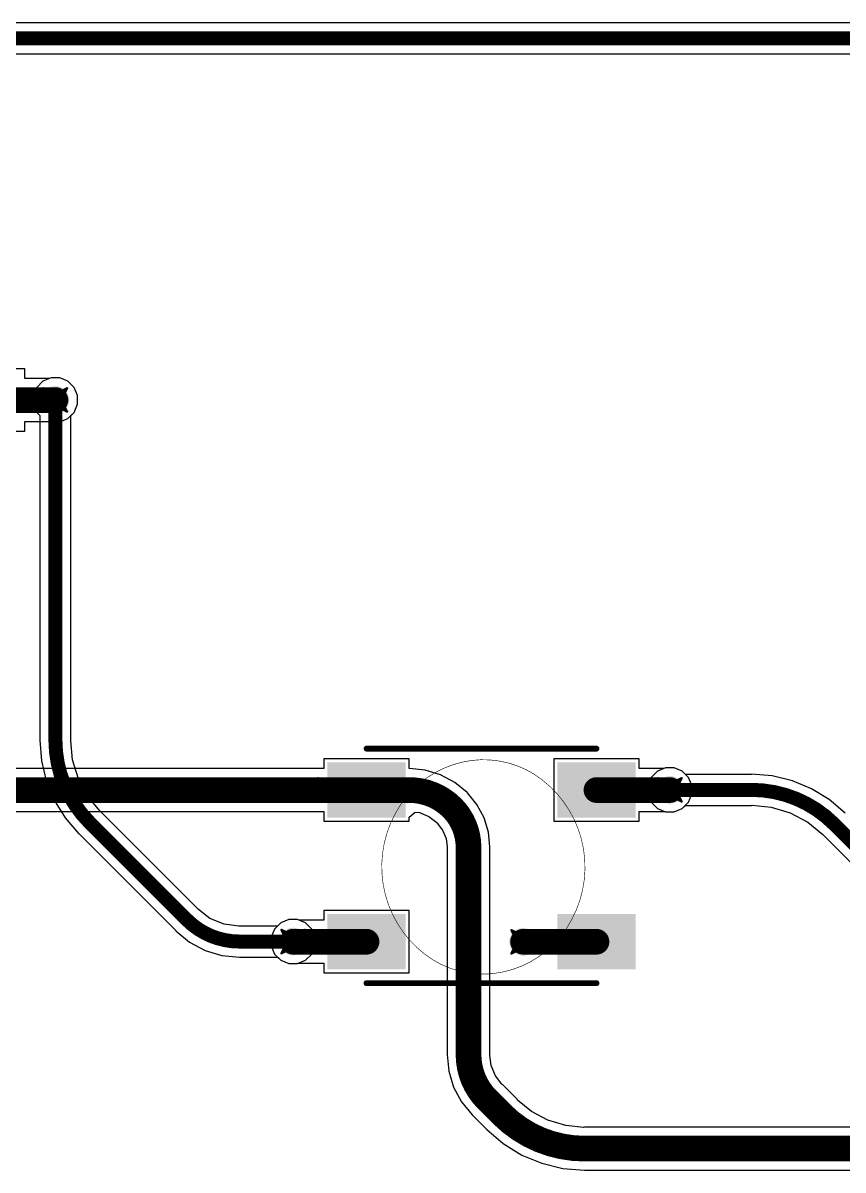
# Model space of a CAD drawing. Header units: inches. Extents: x -11 to 1110, y -7 to 455.
# Drawn here: x 506.11 to 523.94, y 199.1 to 224.06 of the extents above; entities that cross this region are included whole.
import ezdxf

# ---------------------------------------------------------------- set-up
doc = ezdxf.new("R2010")
doc.units = ezdxf.units.IN
for name, color, linetype in [('Bottom Layer', 5, 'Continuous'), ('Drill Drawing', 1, 'Continuous'), ('Mechanical 7', 56, 'Continuous'), ('Top Layer', 1, 'Continuous'), ('Top Overlay', 2, 'Continuous'), ('Top Paste', 8, 'Continuous'), ('Top Solder', 216, 'Continuous'), ('Via Holes', 16, 'Continuous')]:
    doc.layers.add(name, color=color, linetype=linetype)

msp = doc.modelspace()

# ---------------------------------------------------------------- hatches: boundary and pattern name
at = {"layer": 'Bottom Layer'}
h = msp.add_hatch(color=5, dxfattribs=at)
edge = h.paths.add_edge_path()
edge.add_arc((506.815, 215.858), 0.3, 0, 360)
h = msp.add_hatch(color=5, dxfattribs=at)
edge = h.paths.add_edge_path()
edge.add_arc((520.176, 207.375), 0.3, 0, 360)
h = msp.add_hatch(color=5, dxfattribs=at)
edge = h.paths.add_edge_path()
edge.add_arc((511.985, 204.075), 0.3, 0, 360)
h = msp.add_hatch(color=5, dxfattribs=at)
edge = h.paths.add_edge_path()
edge.add_arc((516.985, 204.068), 0.3, 0, 360)
at = {"layer": 'Top Layer'}
h = msp.add_hatch(color=1, dxfattribs=at)
edge = h.paths.add_edge_path()
edge.add_arc((506.815, 215.858), 0.3, 0, 360)
for points in [[(512.83, 207.871), (514.33, 207.871), (514.33, 206.871), (512.83, 206.871)], [(519.33, 206.871), (517.83, 206.871), (517.83, 207.871), (519.33, 207.871)], [(512.83, 204.571), (514.33, 204.571), (514.33, 203.571), (512.83, 203.571)], [(517.83, 204.571), (519.33, 204.571), (519.33, 203.571), (517.83, 203.571)]]:
    msp.add_hatch(color=1, dxfattribs=at).paths.add_polyline_path(points)
h = msp.add_hatch(color=1, dxfattribs=at)
edge = h.paths.add_edge_path()
edge.add_arc((520.176, 207.375), 0.3, 0, 360)
h = msp.add_hatch(color=1, dxfattribs=at)
edge = h.paths.add_edge_path()
edge.add_arc((511.985, 204.075), 0.3, 0, 360)
h = msp.add_hatch(color=1, dxfattribs=at)
edge = h.paths.add_edge_path()
edge.add_arc((516.985, 204.068), 0.3, 0, 360)
at = {"layer": 'Top Paste'}
for points in [[(512.83, 207.871), (514.33, 207.871), (514.33, 206.871), (512.83, 206.871)], [(519.33, 206.871), (517.83, 206.871), (517.83, 207.871), (519.33, 207.871)], [(512.83, 204.571), (514.33, 204.571), (514.33, 203.571), (512.83, 203.571)], [(517.83, 204.571), (519.33, 204.571), (519.33, 203.571), (517.83, 203.571)]]:
    msp.add_hatch(color=8, dxfattribs=at).paths.add_polyline_path(points)
at = {"layer": 'Top Solder'}
for points in [[(512.729, 207.973), (514.432, 207.973), (514.432, 206.77), (512.729, 206.77)], [(519.432, 206.77), (517.729, 206.77), (517.729, 207.973), (519.432, 207.973)], [(512.729, 204.673), (514.432, 204.673), (514.432, 203.47), (512.729, 203.47)], [(517.729, 204.673), (519.432, 204.673), (519.432, 203.47), (517.729, 203.47)]]:
    msp.add_hatch(color=216, dxfattribs=at).paths.add_polyline_path(points)
at = {"layer": 'Via Holes'}
h = msp.add_hatch(color=7, dxfattribs=at)
edge = h.paths.add_edge_path()
edge.add_arc((506.815, 215.858), 0.15, 0, 360)
h = msp.add_hatch(color=7, dxfattribs=at)
edge = h.paths.add_edge_path()
edge.add_arc((520.176, 207.375), 0.15, 0, 360)
h = msp.add_hatch(color=7, dxfattribs=at)
edge = h.paths.add_edge_path()
edge.add_arc((511.985, 204.075), 0.15, 0, 360)
h = msp.add_hatch(color=7, dxfattribs=at)
edge = h.paths.add_edge_path()
edge.add_arc((516.985, 204.068), 0.15, 0, 360)

# ---------------------------------------------------------------- linework, layer by layer
at = {"layer": 'Bottom Layer'}
for p, q in [((506.41, 216.129), (506.338, 215.953)), ((506.545, 216.263), (506.41, 216.129)), ((506.72, 216.336), (506.545, 216.263)), ((506.91, 216.336), (506.72, 216.336)), ((507.086, 216.263), (506.91, 216.336)), ((507.22, 216.129), (507.086, 216.263)), ((507.293, 215.953), (507.22, 216.129)), ((506.338, 215.953), (506.338, 215.763)), ((507.293, 215.763), (507.293, 215.953)), ((506.338, 215.763), (506.41, 215.588)), ((507.22, 215.588), (507.293, 215.763)), ((506.41, 215.588), (506.479, 215.519)), ((506.479, 215.519), (506.479, 208.459)), ((507.152, 215.519), (507.22, 215.588)), ((507.152, 208.459), (507.152, 215.519)), ((506.479, 208.459), (506.476, 208.459)), ((506.476, 208.459), (506.512, 208.009)), ((507.149, 208.444), (507.152, 208.459)), ((507.19, 208.029), (507.149, 208.444)), ((506.512, 208.009), (506.617, 207.57)), ((507.316, 207.614), (507.19, 208.029)), ((519.771, 207.645), (519.698, 207.47)), ((519.905, 207.78), (519.771, 207.645)), ((520.081, 207.852), (519.905, 207.78)), ((520.271, 207.852), (520.081, 207.852)), ((520.446, 207.78), (520.271, 207.852)), ((520.515, 207.711), (520.446, 207.78)), ((521.95, 207.711), (520.515, 207.711)), ((522.401, 207.678), (521.95, 207.714)), ((521.95, 207.714), (521.95, 207.711)), ((522.84, 207.573), (522.401, 207.678)), ((506.617, 207.57), (506.79, 207.152)), ((507.52, 207.233), (507.316, 207.614)), ((519.698, 207.47), (519.698, 207.28)), ((523.257, 207.4), (522.84, 207.573)), ((523.643, 207.164), (523.257, 207.4)), ((506.79, 207.152), (507.026, 206.767)), ((507.785, 206.91), (507.52, 207.233)), ((519.698, 207.28), (519.771, 207.104)), ((523.986, 206.87), (523.643, 207.164)), ((507.797, 206.901), (507.785, 206.91)), ((509.914, 204.784), (507.797, 206.901)), ((519.771, 207.104), (519.905, 206.97)), ((519.905, 206.97), (520.081, 206.897)), ((520.081, 206.897), (520.271, 206.897)), ((520.271, 206.897), (520.446, 206.97)), ((520.446, 206.97), (520.515, 207.038)), ((520.515, 207.038), (521.95, 207.038)), ((521.95, 207.038), (521.965, 207.041)), ((521.965, 207.041), (522.381, 207)), ((522.381, 207), (522.795, 206.874)), ((507.026, 206.767), (507.32, 206.423)), ((522.795, 206.874), (523.177, 206.67)), ((523.177, 206.67), (523.5, 206.405)), ((507.32, 206.423), (507.321, 206.425)), ((507.321, 206.425), (509.438, 204.308)), ((523.5, 206.405), (523.508, 206.393)), ((523.508, 206.393), (524.769, 205.132)), ((509.923, 204.772), (509.914, 204.784)), ((510.176, 204.578), (509.923, 204.772)), ((510.484, 204.45), (510.176, 204.578)), ((510.801, 204.408), (510.484, 204.45)), ((510.815, 204.411), (510.801, 204.408)), ((511.646, 204.411), (510.815, 204.411)), ((511.714, 204.48), (511.646, 204.411)), ((511.89, 204.552), (511.714, 204.48)), ((512.08, 204.552), (511.89, 204.552)), ((512.255, 204.48), (512.08, 204.552)), ((512.39, 204.345), (512.255, 204.48)), ((509.438, 204.308), (509.436, 204.306)), ((509.436, 204.306), (509.732, 204.064)), ((512.462, 204.17), (512.39, 204.345)), ((512.462, 203.98), (512.462, 204.17)), ((509.732, 204.064), (510.069, 203.883)), ((512.39, 203.804), (512.462, 203.98)), ((510.069, 203.883), (510.435, 203.772)), ((510.435, 203.772), (510.815, 203.735)), ((510.815, 203.735), (510.815, 203.738)), ((510.815, 203.738), (511.646, 203.738)), ((511.646, 203.738), (511.714, 203.67)), ((511.714, 203.67), (511.89, 203.597)), ((512.08, 203.597), (512.255, 203.67)), ((512.255, 203.67), (512.39, 203.804)), ((511.89, 203.597), (512.08, 203.597))]:
    msp.add_line(p, q, dxfattribs=at)
for points in [[(506.815, 208.459, 0.305, 0.305, 0), (506.815, 215.858, 0.305, 0.305, 0)], [(507.559, 206.663, 0.305, 0.305, -0.198912), (506.815, 208.459, 0.305, 0.305, 0)], [(520.176, 207.375, 0.305, 0.305, 0), (521.95, 207.375, 0.305, 0.305, 0)], [(521.95, 207.375, 0.305, 0.305, -0.198912), (523.746, 206.631, 0.305, 0.305, 0)], [(507.559, 206.663, 0.305, 0.305, 0), (509.676, 204.546, 0.305, 0.305, 0)], [(523.746, 206.631, 0.305, 0.305, 0), (525.007, 205.37, 0.305, 0.305, 0)], [(510.815, 204.075, 0.305, 0.305, -0.198912), (509.676, 204.546, 0.305, 0.305, 0)], [(510.815, 204.075, 0.305, 0.305, 0), (511.985, 204.075, 0.305, 0.305, 0)]]:
    msp.add_lwpolyline(points, format="xyseb", dxfattribs=at)
for points in [[(506.739, 215.858, 0.152, 0.152, 1), (506.892, 215.858, 0.152, 0.152, 1)], [(506.739, 208.459, 0.152, 0.152, 1), (506.892, 208.459, 0.152, 0.152, 1)], [(506.739, 208.459, 0.152, 0.152, 1), (506.892, 208.459, 0.152, 0.152, 1)], [(520.1, 207.375, 0.152, 0.152, 1), (520.252, 207.375, 0.152, 0.152, 1)], [(521.874, 207.375, 0.152, 0.152, 1), (522.027, 207.375, 0.152, 0.152, 1)], [(521.874, 207.375, 0.152, 0.152, 1), (522.027, 207.375, 0.152, 0.152, 1)], [(507.483, 206.663, 0.152, 0.152, 1), (507.636, 206.663, 0.152, 0.152, 1)], [(507.483, 206.663, 0.152, 0.152, 1), (507.636, 206.663, 0.152, 0.152, 1)], [(523.67, 206.631, 0.152, 0.152, 1), (523.823, 206.631, 0.152, 0.152, 1)], [(523.67, 206.631, 0.152, 0.152, 1), (523.823, 206.631, 0.152, 0.152, 1)], [(509.6, 204.546, 0.152, 0.152, 1), (509.753, 204.546, 0.152, 0.152, 1)], [(509.6, 204.546, 0.152, 0.152, 1), (509.753, 204.546, 0.152, 0.152, 1)], [(510.739, 204.075, 0.152, 0.152, 1), (510.891, 204.075, 0.152, 0.152, 1)], [(510.739, 204.075, 0.152, 0.152, 1), (510.891, 204.075, 0.152, 0.152, 1)], [(511.908, 204.075, 0.152, 0.152, 1), (512.061, 204.075, 0.152, 0.152, 1)]]:
    msp.add_lwpolyline(points, format="xyseb", close=True, dxfattribs=at)
at = {"layer": 'Drill Drawing'}
for points in [[(506.561, 216.112, 0.0508, 0.0508, 0), (506.815, 215.985, 0.0508, 0.0508, 0)], [(506.561, 216.112, 0.0508, 0.0508, 0), (506.688, 215.858, 0.0508, 0.0508, 0)], [(506.815, 215.985, 0.0508, 0.0508, 0), (507.069, 216.112, 0.0508, 0.0508, 0)], [(506.942, 215.858, 0.0508, 0.0508, 0), (507.069, 216.112, 0.0508, 0.0508, 0)], [(506.561, 215.604, 0.0508, 0.0508, 0), (506.688, 215.858, 0.0508, 0.0508, 0)], [(506.942, 215.858, 0.0508, 0.0508, 0), (507.069, 215.604, 0.0508, 0.0508, 0)], [(506.561, 215.604, 0.0508, 0.0508, 0), (506.815, 215.731, 0.0508, 0.0508, 0)], [(506.815, 215.731, 0.0508, 0.0508, 0), (507.069, 215.604, 0.0508, 0.0508, 0)], [(519.922, 207.629, 0.0508, 0.0508, 0), (520.176, 207.502, 0.0508, 0.0508, 0)], [(519.922, 207.629, 0.0508, 0.0508, 0), (520.049, 207.375, 0.0508, 0.0508, 0)], [(520.176, 207.502, 0.0508, 0.0508, 0), (520.43, 207.629, 0.0508, 0.0508, 0)], [(520.303, 207.375, 0.0508, 0.0508, 0), (520.43, 207.629, 0.0508, 0.0508, 0)], [(519.922, 207.121, 0.0508, 0.0508, 0), (520.049, 207.375, 0.0508, 0.0508, 0)], [(520.303, 207.375, 0.0508, 0.0508, 0), (520.43, 207.121, 0.0508, 0.0508, 0)], [(519.922, 207.121, 0.0508, 0.0508, 0), (520.176, 207.248, 0.0508, 0.0508, 0)], [(520.176, 207.248, 0.0508, 0.0508, 0), (520.43, 207.121, 0.0508, 0.0508, 0)], [(511.731, 204.329, 0.0508, 0.0508, 0), (511.985, 204.202, 0.0508, 0.0508, 0)], [(511.731, 204.329, 0.0508, 0.0508, 0), (511.858, 204.075, 0.0508, 0.0508, 0)], [(511.985, 204.202, 0.0508, 0.0508, 0), (512.239, 204.329, 0.0508, 0.0508, 0)], [(512.112, 204.075, 0.0508, 0.0508, 0), (512.239, 204.329, 0.0508, 0.0508, 0)], [(516.731, 204.322, 0.0508, 0.0508, 0), (516.985, 204.195, 0.0508, 0.0508, 0)], [(516.731, 204.322, 0.0508, 0.0508, 0), (516.858, 204.068, 0.0508, 0.0508, 0)], [(516.985, 204.195, 0.0508, 0.0508, 0), (517.239, 204.322, 0.0508, 0.0508, 0)], [(517.112, 204.068, 0.0508, 0.0508, 0), (517.239, 204.322, 0.0508, 0.0508, 0)], [(511.731, 203.821, 0.0508, 0.0508, 0), (511.858, 204.075, 0.0508, 0.0508, 0)], [(511.731, 203.821, 0.0508, 0.0508, 0), (511.985, 203.948, 0.0508, 0.0508, 0)], [(511.985, 203.948, 0.0508, 0.0508, 0), (512.239, 203.821, 0.0508, 0.0508, 0)], [(512.112, 204.075, 0.0508, 0.0508, 0), (512.239, 203.821, 0.0508, 0.0508, 0)], [(516.731, 203.814, 0.0508, 0.0508, 0), (516.858, 204.068, 0.0508, 0.0508, 0)], [(516.731, 203.814, 0.0508, 0.0508, 0), (516.985, 203.941, 0.0508, 0.0508, 0)], [(516.985, 203.941, 0.0508, 0.0508, 0), (517.239, 203.814, 0.0508, 0.0508, 0)], [(517.112, 204.068, 0.0508, 0.0508, 0), (517.239, 203.814, 0.0508, 0.0508, 0)]]:
    msp.add_lwpolyline(points, format="xyseb", dxfattribs=at)
for points in [[(506.549, 216.112, 0.0254, 0.0254, 1), (506.574, 216.112, 0.0254, 0.0254, 1)], [(506.549, 216.112, 0.0254, 0.0254, 1), (506.574, 216.112, 0.0254, 0.0254, 1)], [(507.057, 216.112, 0.0254, 0.0254, 1), (507.082, 216.112, 0.0254, 0.0254, 1)], [(507.057, 216.112, 0.0254, 0.0254, 1), (507.082, 216.112, 0.0254, 0.0254, 1)], [(506.676, 215.858, 0.0254, 0.0254, 1), (506.701, 215.858, 0.0254, 0.0254, 1)], [(506.676, 215.858, 0.0254, 0.0254, 1), (506.701, 215.858, 0.0254, 0.0254, 1)], [(506.803, 215.985, 0.0254, 0.0254, 1), (506.828, 215.985, 0.0254, 0.0254, 1)], [(506.803, 215.985, 0.0254, 0.0254, 1), (506.828, 215.985, 0.0254, 0.0254, 1)], [(506.93, 215.858, 0.0254, 0.0254, 1), (506.955, 215.858, 0.0254, 0.0254, 1)], [(506.93, 215.858, 0.0254, 0.0254, 1), (506.955, 215.858, 0.0254, 0.0254, 1)], [(506.549, 215.604, 0.0254, 0.0254, 1), (506.574, 215.604, 0.0254, 0.0254, 1)], [(506.549, 215.604, 0.0254, 0.0254, 1), (506.574, 215.604, 0.0254, 0.0254, 1)], [(506.803, 215.731, 0.0254, 0.0254, 1), (506.828, 215.731, 0.0254, 0.0254, 1)], [(506.803, 215.731, 0.0254, 0.0254, 1), (506.828, 215.731, 0.0254, 0.0254, 1)], [(507.057, 215.604, 0.0254, 0.0254, 1), (507.082, 215.604, 0.0254, 0.0254, 1)], [(507.057, 215.604, 0.0254, 0.0254, 1), (507.082, 215.604, 0.0254, 0.0254, 1)], [(519.909, 207.629, 0.0254, 0.0254, 1), (519.935, 207.629, 0.0254, 0.0254, 1)], [(519.909, 207.629, 0.0254, 0.0254, 1), (519.935, 207.629, 0.0254, 0.0254, 1)], [(520.417, 207.629, 0.0254, 0.0254, 1), (520.443, 207.629, 0.0254, 0.0254, 1)], [(520.417, 207.629, 0.0254, 0.0254, 1), (520.443, 207.629, 0.0254, 0.0254, 1)], [(520.036, 207.375, 0.0254, 0.0254, 1), (520.062, 207.375, 0.0254, 0.0254, 1)], [(520.036, 207.375, 0.0254, 0.0254, 1), (520.062, 207.375, 0.0254, 0.0254, 1)], [(520.163, 207.502, 0.0254, 0.0254, 1), (520.189, 207.502, 0.0254, 0.0254, 1)], [(520.163, 207.502, 0.0254, 0.0254, 1), (520.189, 207.502, 0.0254, 0.0254, 1)], [(520.29, 207.375, 0.0254, 0.0254, 1), (520.316, 207.375, 0.0254, 0.0254, 1)], [(520.29, 207.375, 0.0254, 0.0254, 1), (520.316, 207.375, 0.0254, 0.0254, 1)], [(519.909, 207.121, 0.0254, 0.0254, 1), (519.935, 207.121, 0.0254, 0.0254, 1)], [(519.909, 207.121, 0.0254, 0.0254, 1), (519.935, 207.121, 0.0254, 0.0254, 1)], [(520.163, 207.248, 0.0254, 0.0254, 1), (520.189, 207.248, 0.0254, 0.0254, 1)], [(520.163, 207.248, 0.0254, 0.0254, 1), (520.189, 207.248, 0.0254, 0.0254, 1)], [(520.417, 207.121, 0.0254, 0.0254, 1), (520.443, 207.121, 0.0254, 0.0254, 1)], [(520.417, 207.121, 0.0254, 0.0254, 1), (520.443, 207.121, 0.0254, 0.0254, 1)], [(511.718, 204.329, 0.0254, 0.0254, 1), (511.743, 204.329, 0.0254, 0.0254, 1)], [(511.718, 204.329, 0.0254, 0.0254, 1), (511.743, 204.329, 0.0254, 0.0254, 1)], [(511.972, 204.202, 0.0254, 0.0254, 1), (511.997, 204.202, 0.0254, 0.0254, 1)], [(511.972, 204.202, 0.0254, 0.0254, 1), (511.997, 204.202, 0.0254, 0.0254, 1)], [(512.226, 204.329, 0.0254, 0.0254, 1), (512.251, 204.329, 0.0254, 0.0254, 1)], [(512.226, 204.329, 0.0254, 0.0254, 1), (512.251, 204.329, 0.0254, 0.0254, 1)], [(516.718, 204.322, 0.0254, 0.0254, 1), (516.743, 204.322, 0.0254, 0.0254, 1)], [(516.718, 204.322, 0.0254, 0.0254, 1), (516.743, 204.322, 0.0254, 0.0254, 1)], [(516.972, 204.195, 0.0254, 0.0254, 1), (516.997, 204.195, 0.0254, 0.0254, 1)], [(516.972, 204.195, 0.0254, 0.0254, 1), (516.997, 204.195, 0.0254, 0.0254, 1)], [(517.226, 204.322, 0.0254, 0.0254, 1), (517.251, 204.322, 0.0254, 0.0254, 1)], [(517.226, 204.322, 0.0254, 0.0254, 1), (517.251, 204.322, 0.0254, 0.0254, 1)], [(511.845, 204.075, 0.0254, 0.0254, 1), (511.87, 204.075, 0.0254, 0.0254, 1)], [(511.845, 204.075, 0.0254, 0.0254, 1), (511.87, 204.075, 0.0254, 0.0254, 1)], [(511.972, 203.948, 0.0254, 0.0254, 1), (511.997, 203.948, 0.0254, 0.0254, 1)], [(511.972, 203.948, 0.0254, 0.0254, 1), (511.997, 203.948, 0.0254, 0.0254, 1)], [(512.099, 204.075, 0.0254, 0.0254, 1), (512.124, 204.075, 0.0254, 0.0254, 1)], [(512.099, 204.075, 0.0254, 0.0254, 1), (512.124, 204.075, 0.0254, 0.0254, 1)], [(516.845, 204.068, 0.0254, 0.0254, 1), (516.87, 204.068, 0.0254, 0.0254, 1)], [(516.845, 204.068, 0.0254, 0.0254, 1), (516.87, 204.068, 0.0254, 0.0254, 1)], [(516.972, 203.941, 0.0254, 0.0254, 1), (516.997, 203.941, 0.0254, 0.0254, 1)], [(516.972, 203.941, 0.0254, 0.0254, 1), (516.997, 203.941, 0.0254, 0.0254, 1)], [(517.099, 204.068, 0.0254, 0.0254, 1), (517.124, 204.068, 0.0254, 0.0254, 1)], [(517.099, 204.068, 0.0254, 0.0254, 1), (517.124, 204.068, 0.0254, 0.0254, 1)], [(511.718, 203.821, 0.0254, 0.0254, 1), (511.743, 203.821, 0.0254, 0.0254, 1)], [(511.718, 203.821, 0.0254, 0.0254, 1), (511.743, 203.821, 0.0254, 0.0254, 1)], [(512.226, 203.821, 0.0254, 0.0254, 1), (512.251, 203.821, 0.0254, 0.0254, 1)], [(512.226, 203.821, 0.0254, 0.0254, 1), (512.251, 203.821, 0.0254, 0.0254, 1)], [(516.718, 203.814, 0.0254, 0.0254, 1), (516.743, 203.814, 0.0254, 0.0254, 1)], [(516.718, 203.814, 0.0254, 0.0254, 1), (516.743, 203.814, 0.0254, 0.0254, 1)], [(517.226, 203.814, 0.0254, 0.0254, 1), (517.251, 203.814, 0.0254, 0.0254, 1)], [(517.226, 203.814, 0.0254, 0.0254, 1), (517.251, 203.814, 0.0254, 0.0254, 1)]]:
    msp.add_lwpolyline(points, format="xyseb", close=True, dxfattribs=at)
at = {"layer": 'Mechanical 7'}
for points in [[(514.2, 206.847, 0.0127, 0.0127, -0.244698), (515.864, 208.015, 0.0127, 0.0127, 0)], [(515.864, 208.015, 0.0127, 0.0127, -0.168948), (517.207, 207.727, 0.0127, 0.0127, 0)], [(517.207, 207.727, 0.0127, 0.0127, -0.395934), (518.039, 204.549, 0.0127, 0.0127, 0)], [(515.033, 203.67, 0.0127, 0.0127, -0.394849), (514.2, 206.847, 0.0127, 0.0127, 0)], [(518.039, 204.549, 0.0127, 0.0127, -0.248584), (516.347, 203.38, 0.0127, 0.0127, 0)], [(516.117, 203.368, 0.0127, 0.0127, -0.136813), (515.033, 203.67, 0.0127, 0.0127, 0)], [(516.347, 203.38, 0.0127, 0.0127, -0.027452), (516.117, 203.368, 0.0127, 0.0127, 0)]]:
    msp.add_lwpolyline(points, format="xyseb", dxfattribs=at)
for points in [[(515.861, 208.015, 0.00635, 0.00635, 1), (515.867, 208.015, 0.00635, 0.00635, 1)], [(515.861, 208.015, 0.00635, 0.00635, 1), (515.867, 208.015, 0.00635, 0.00635, 1)], [(517.204, 207.727, 0.00635, 0.00635, 1), (517.21, 207.727, 0.00635, 0.00635, 1)], [(517.204, 207.727, 0.00635, 0.00635, 1), (517.21, 207.727, 0.00635, 0.00635, 1)], [(514.197, 206.847, 0.00635, 0.00635, 1), (514.203, 206.847, 0.00635, 0.00635, 1)], [(514.197, 206.847, 0.00635, 0.00635, 1), (514.203, 206.847, 0.00635, 0.00635, 1)], [(518.036, 204.549, 0.00635, 0.00635, 1), (518.042, 204.549, 0.00635, 0.00635, 1)], [(518.036, 204.549, 0.00635, 0.00635, 1), (518.042, 204.549, 0.00635, 0.00635, 1)], [(515.029, 203.67, 0.00635, 0.00635, 1), (515.036, 203.67, 0.00635, 0.00635, 1)], [(515.029, 203.67, 0.00635, 0.00635, 1), (515.036, 203.67, 0.00635, 0.00635, 1)], [(516.114, 203.368, 0.00635, 0.00635, 1), (516.12, 203.368, 0.00635, 0.00635, 1)], [(516.114, 203.368, 0.00635, 0.00635, 1), (516.12, 203.368, 0.00635, 0.00635, 1)], [(516.344, 203.38, 0.00635, 0.00635, 1), (516.35, 203.38, 0.00635, 0.00635, 1)], [(516.344, 203.38, 0.00635, 0.00635, 1), (516.35, 203.38, 0.00635, 0.00635, 1)]]:
    msp.add_lwpolyline(points, format="xyseb", close=True, dxfattribs=at)
at = {"layer": 'Top Layer'}
for p, q in [((589.093, 224.06), (491.802, 224.06)), ((491.802, 223.387), (589.093, 223.387)), ((506.148, 216.533), (504.292, 216.533)), ((506.148, 216.321), (506.148, 216.533)), ((506.684, 216.321), (506.148, 216.321)), ((506.72, 216.336), (506.684, 216.321)), ((506.91, 216.336), (506.72, 216.336)), ((507.086, 216.263), (506.91, 216.336)), ((507.22, 216.129), (507.086, 216.263)), ((507.293, 215.953), (507.22, 216.129)), ((507.293, 215.763), (507.293, 215.953)), ((507.22, 215.588), (507.293, 215.763)), ((506.148, 215.177), (506.148, 215.389)), ((506.148, 215.389), (506.7, 215.389)), ((506.7, 215.389), (506.72, 215.38)), ((506.72, 215.38), (506.91, 215.38)), ((506.91, 215.38), (507.086, 215.453)), ((507.086, 215.453), (507.22, 215.588)), ((504.292, 215.177), (506.148, 215.177)), ((514.508, 208.049), (512.652, 208.049)), ((512.652, 208.049), (512.652, 207.837)), ((514.508, 207.837), (514.508, 208.049)), ((519.508, 208.049), (517.652, 208.049)), ((517.652, 208.049), (517.652, 206.693)), ((519.508, 207.837), (519.508, 208.049)), ((512.652, 207.837), (504.576, 207.837)), ((514.509, 207.837), (514.508, 207.837)), ((514.512, 207.837), (514.509, 207.837)), ((514.857, 207.803), (514.512, 207.837)), ((515.192, 207.701), (514.857, 207.803)), ((515.501, 207.536), (515.192, 207.701)), ((520.044, 207.837), (519.508, 207.837)), ((520.081, 207.852), (520.044, 207.837)), ((520.271, 207.852), (520.081, 207.852)), ((520.446, 207.78), (520.271, 207.852)), ((520.581, 207.645), (520.446, 207.78)), ((520.654, 207.47), (520.581, 207.645)), ((515.769, 207.316), (515.501, 207.536)), ((520.654, 207.28), (520.654, 207.47)), ((515.772, 207.314), (515.769, 207.316)), ((515.777, 207.307), (515.772, 207.314)), ((515.98, 207.059), (515.777, 207.307)), ((520.581, 207.104), (520.654, 207.28)), ((504.576, 206.905), (512.652, 206.905)), ((512.652, 206.905), (512.652, 206.693)), ((514.508, 206.781), (514.635, 206.892)), ((514.635, 206.892), (514.731, 206.879)), ((516.135, 206.769), (515.98, 207.059)), ((519.508, 206.693), (519.508, 206.905)), ((519.508, 206.905), (520.061, 206.905)), ((520.061, 206.905), (520.081, 206.897)), ((520.081, 206.897), (520.271, 206.897)), ((520.271, 206.897), (520.446, 206.97)), ((520.446, 206.97), (520.581, 207.104)), ((512.652, 206.693), (514.508, 206.693)), ((514.508, 206.693), (514.508, 206.781)), ((514.731, 206.879), (514.938, 206.794)), ((514.938, 206.794), (515.106, 206.664)), ((515.106, 206.664), (515.113, 206.655)), ((515.113, 206.655), (515.119, 206.65)), ((515.119, 206.65), (515.234, 206.501)), ((516.231, 206.454), (516.135, 206.769)), ((517.652, 206.693), (519.508, 206.693)), ((515.234, 206.501), (515.309, 206.32)), ((516.262, 206.135), (516.231, 206.454)), ((515.309, 206.32), (515.333, 206.134)), ((515.333, 206.134), (515.332, 206.126)), ((515.332, 206.126), (515.332, 201.616)), ((516.264, 206.126), (516.262, 206.135)), ((516.264, 201.616), (516.264, 206.126)), ((514.508, 204.749), (512.652, 204.749)), ((512.652, 204.749), (512.652, 204.537)), ((514.508, 203.393), (514.508, 204.749)), ((511.714, 204.48), (511.58, 204.345)), ((511.89, 204.552), (511.714, 204.48)), ((512.08, 204.552), (511.89, 204.552)), ((512.116, 204.537), (512.08, 204.552)), ((512.652, 204.537), (512.116, 204.537)), ((511.58, 204.345), (511.507, 204.17)), ((511.507, 204.17), (511.507, 203.98)), ((511.507, 203.98), (511.58, 203.804)), ((511.58, 203.804), (511.714, 203.67)), ((511.714, 203.67), (511.89, 203.597)), ((511.89, 203.597), (512.08, 203.597)), ((512.08, 203.597), (512.1, 203.605)), ((512.1, 203.605), (512.652, 203.605)), ((512.652, 203.605), (512.652, 203.393)), ((512.652, 203.393), (514.508, 203.393)), ((515.332, 201.616), (515.332, 201.615)), ((515.332, 201.615), (515.367, 201.254)), ((516.261, 201.603), (516.264, 201.616)), ((516.291, 201.376), (516.261, 201.603)), ((515.367, 201.254), (515.473, 200.906)), ((516.384, 201.153), (516.291, 201.376)), ((516.523, 200.971), (516.384, 201.153)), ((515.473, 200.906), (515.644, 200.586)), ((516.534, 200.964), (516.523, 200.971)), ((516.854, 200.644), (516.534, 200.964)), ((515.644, 200.586), (515.874, 200.305)), ((516.866, 200.626), (516.854, 200.644)), ((517.165, 200.38), (516.866, 200.626)), ((515.874, 200.305), (515.875, 200.305)), ((515.875, 200.305), (516.195, 199.984)), ((517.525, 200.188), (517.165, 200.38)), ((517.915, 200.07), (517.525, 200.188)), ((516.195, 199.984), (516.195, 199.984)), ((516.195, 199.984), (516.195, 199.984)), ((516.195, 199.984), (516.554, 199.678)), ((518.3, 200.032), (517.915, 200.07)), ((518.321, 200.036), (518.3, 200.032)), ((525.734, 200.036), (518.321, 200.036)), ((516.554, 199.678), (516.956, 199.431)), ((516.956, 199.431), (517.392, 199.251)), ((517.392, 199.251), (517.851, 199.141)), ((517.851, 199.141), (518.321, 199.104)), ((518.321, 199.104), (518.321, 199.104)), ((518.321, 199.104), (525.751, 199.104))]:
    msp.add_line(p, q, dxfattribs=at)
for points in [[(491.802, 223.723, 0.305, 0.305, 0), (589.093, 223.723, 0.305, 0.305, 0)], [(505.22, 215.855, 0.559, 0.559, 0), (506.815, 215.855, 0.559, 0.559, 0)], [(504.576, 207.371, 0.559, 0.559, 0), (513.58, 207.371, 0.559, 0.559, 0)], [(513.58, 207.371, 0.559, 0.559, 0), (514.509, 207.371, 0.559, 0.559, 0)], [(514.509, 207.371, 0.559, 0.559, -0.198912), (515.442, 206.985, 0.559, 0.559, 0)], [(518.58, 207.371, 0.559, 0.559, 0), (520.176, 207.371, 0.559, 0.559, 0)], [(515.442, 206.985, 0.559, 0.559, -0.198912), (515.798, 206.126, 0.559, 0.559, 0)], [(515.798, 201.616, 0.559, 0.559, 0), (515.798, 206.126, 0.559, 0.559, 0)], [(511.985, 204.071, 0.559, 0.559, 0), (513.58, 204.071, 0.559, 0.559, 0)], [(516.985, 204.071, 0.559, 0.559, 0), (518.58, 204.071, 0.559, 0.559, 0)], [(516.204, 200.635, 0.559, 0.559, -0.198912), (515.798, 201.616, 0.559, 0.559, 0)], [(516.204, 200.635, 0.559, 0.559, 0), (516.525, 200.314, 0.559, 0.559, 0)], [(518.321, 199.57, 0.559, 0.559, -0.198912), (516.525, 200.314, 0.559, 0.559, 0)], [(518.321, 199.57, 0.559, 0.559, 0), (525.751, 199.57, 0.559, 0.559, 0)]]:
    msp.add_lwpolyline(points, format="xyseb", dxfattribs=at)
for points in [[(506.676, 215.855, 0.279, 0.279, 1), (506.955, 215.855, 0.279, 0.279, 1)], [(513.44, 207.371, 0.279, 0.279, 1), (513.72, 207.371, 0.279, 0.279, 1)], [(513.44, 207.371, 0.279, 0.279, 1), (513.72, 207.371, 0.279, 0.279, 1)], [(514.369, 207.371, 0.279, 0.279, 1), (514.649, 207.371, 0.279, 0.279, 1)], [(514.369, 207.371, 0.279, 0.279, 1), (514.649, 207.371, 0.279, 0.279, 1)], [(518.44, 207.371, 0.279, 0.279, 1), (518.72, 207.371, 0.279, 0.279, 1)], [(520.036, 207.371, 0.279, 0.279, 1), (520.316, 207.371, 0.279, 0.279, 1)], [(515.303, 206.985, 0.279, 0.279, 1), (515.582, 206.985, 0.279, 0.279, 1)], [(515.303, 206.985, 0.279, 0.279, 1), (515.582, 206.985, 0.279, 0.279, 1)], [(515.658, 206.126, 0.279, 0.279, 1), (515.938, 206.126, 0.279, 0.279, 1)], [(515.658, 206.126, 0.279, 0.279, 1), (515.938, 206.126, 0.279, 0.279, 1)], [(511.845, 204.071, 0.279, 0.279, 1), (512.124, 204.071, 0.279, 0.279, 1)], [(513.44, 204.071, 0.279, 0.279, 1), (513.72, 204.071, 0.279, 0.279, 1)], [(516.845, 204.071, 0.279, 0.279, 1), (517.124, 204.071, 0.279, 0.279, 1)], [(518.44, 204.071, 0.279, 0.279, 1), (518.72, 204.071, 0.279, 0.279, 1)], [(515.658, 201.616, 0.279, 0.279, 1), (515.938, 201.616, 0.279, 0.279, 1)], [(515.658, 201.616, 0.279, 0.279, 1), (515.938, 201.616, 0.279, 0.279, 1)], [(516.064, 200.635, 0.279, 0.279, 1), (516.344, 200.635, 0.279, 0.279, 1)], [(516.064, 200.635, 0.279, 0.279, 1), (516.344, 200.635, 0.279, 0.279, 1)], [(516.385, 200.314, 0.279, 0.279, 1), (516.665, 200.314, 0.279, 0.279, 1)], [(516.385, 200.314, 0.279, 0.279, 1), (516.665, 200.314, 0.279, 0.279, 1)], [(518.181, 199.57, 0.279, 0.279, 1), (518.461, 199.57, 0.279, 0.279, 1)], [(518.181, 199.57, 0.279, 0.279, 1), (518.461, 199.57, 0.279, 0.279, 1)]]:
    msp.add_lwpolyline(points, format="xyseb", close=True, dxfattribs=at)
at = {"layer": 'Top Overlay'}
for points in [[(513.58, 208.272, 0.127, 0.127, 0), (518.58, 208.272, 0.127, 0.127, 0)], [(512.524, 207.525, 0.254, 0.254, 0), (512.651, 207.398, 0.254, 0.254, 0)], [(512.524, 207.271, 0.254, 0.254, 0), (512.524, 207.525, 0.254, 0.254, 0)], [(512.524, 207.271, 0.254, 0.254, 0), (512.651, 207.398, 0.254, 0.254, 0)], [(513.58, 203.17, 0.127, 0.127, 0), (518.58, 203.17, 0.127, 0.127, 0)]]:
    msp.add_lwpolyline(points, format="xyseb", dxfattribs=at)
for points in [[(513.548, 208.272, 0.0635, 0.0635, 1), (513.612, 208.272, 0.0635, 0.0635, 1)], [(518.548, 208.272, 0.0635, 0.0635, 1), (518.612, 208.272, 0.0635, 0.0635, 1)], [(512.461, 207.525, 0.127, 0.127, 1), (512.588, 207.525, 0.127, 0.127, 1)], [(512.461, 207.525, 0.127, 0.127, 1), (512.588, 207.525, 0.127, 0.127, 1)], [(512.461, 207.271, 0.127, 0.127, 1), (512.588, 207.271, 0.127, 0.127, 1)], [(512.461, 207.271, 0.127, 0.127, 1), (512.588, 207.271, 0.127, 0.127, 1)], [(512.588, 207.398, 0.127, 0.127, 1), (512.715, 207.398, 0.127, 0.127, 1)], [(512.588, 207.398, 0.127, 0.127, 1), (512.715, 207.398, 0.127, 0.127, 1)], [(513.548, 203.17, 0.0635, 0.0635, 1), (513.612, 203.17, 0.0635, 0.0635, 1)], [(518.548, 203.17, 0.0635, 0.0635, 1), (518.612, 203.17, 0.0635, 0.0635, 1)]]:
    msp.add_lwpolyline(points, format="xyseb", close=True, dxfattribs=at)

doc.saveas('drawing.dxf')
